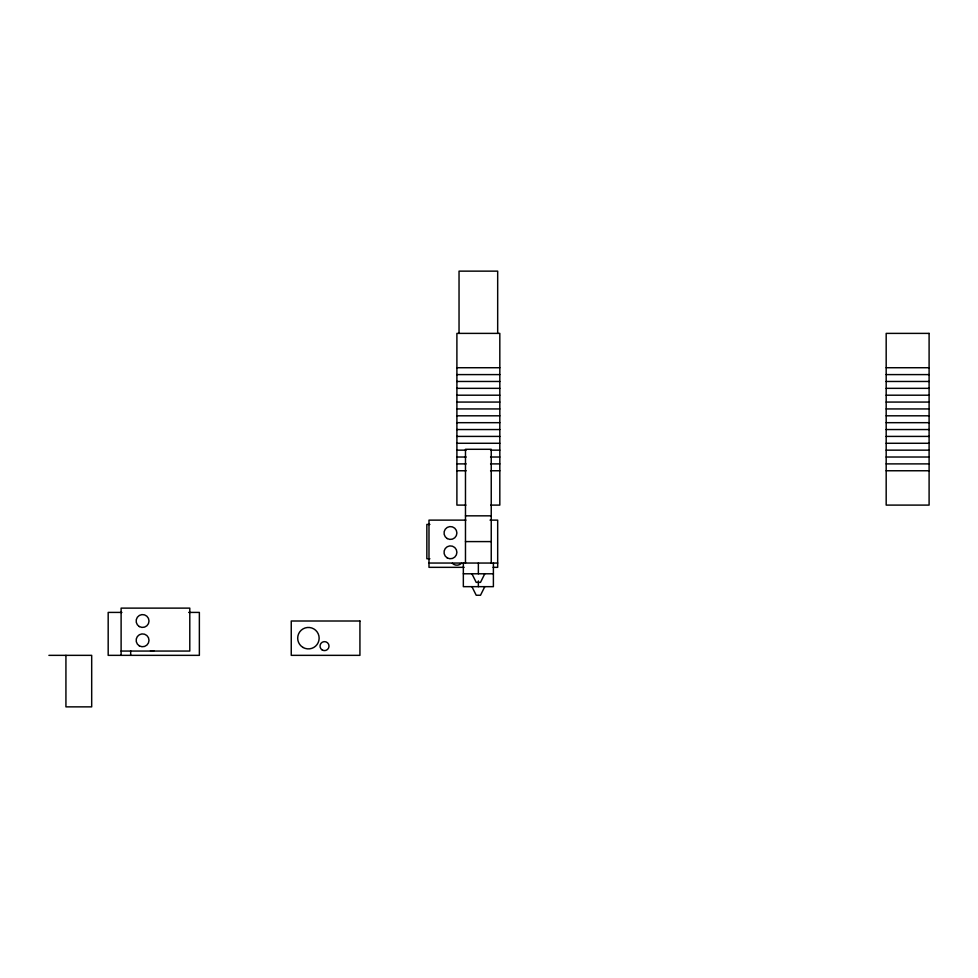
<?xml version="1.0" encoding="UTF-8"?>
<svg xmlns="http://www.w3.org/2000/svg" width="978" height="978" viewBox="0 0 978 978"><rect width="100%" height="100%" fill="white"/><g stroke="black" fill="none" stroke-linecap="round" stroke-linejoin="round"><path stroke-width="1.47" d="M484.795 573.78L480.504 582.362L476.213 582.362L471.922 573.78M484.795 586.666L480.504 595.247L476.213 595.247L471.922 586.666M456.897 367.728L499.819 367.728M886.178 367.728L929.1 367.728M456.897 374.598L499.819 374.598M886.178 374.598L929.1 374.598M456.897 381.469L499.819 381.469M886.178 381.469L929.1 381.469M456.897 388.339L499.819 388.339M886.178 388.339L929.1 388.339M456.897 395.198L499.819 395.198M886.178 395.198L929.1 395.198M456.897 402.068L499.819 402.068M886.178 402.068L929.1 402.068M456.897 408.938L499.819 408.938M886.178 408.938L929.1 408.938M456.897 415.809L499.819 415.809M886.178 415.809L929.1 415.809M456.897 422.679L499.819 422.679M886.178 422.679L929.1 422.679M456.897 429.55L499.819 429.55M886.178 429.55L929.1 429.55M456.897 436.408L499.819 436.408M886.178 436.408L929.1 436.408M456.897 443.279L499.819 443.279M886.178 443.279L929.1 443.279M456.897 450.149L466.139 450.149M490.577 450.149L499.819 450.149M886.178 450.149L929.1 450.149M456.897 457.019L466.139 457.019M490.577 457.019L499.819 457.019M886.178 457.019L929.1 457.019M456.897 463.89L466.139 463.89M490.577 463.89L499.819 463.89M886.178 463.89L929.1 463.89M456.897 470.76L466.139 470.76M490.577 470.76L499.819 470.76M886.178 470.76L929.1 470.76M465.919 505.1L456.897 505.1L456.897 333.388L499.819 333.388L499.819 505.1L490.797 505.1M465.479 515.834L491.237 515.834M465.919 520.125L428.987 520.125L428.987 567.338L464.098 567.338M490.039 520.125L497.68 520.125L497.68 567.338L493.095 567.338M429.892 524.416L426.848 524.416L426.848 558.756L429.892 558.756M465.479 541.592L491.237 541.592M428.987 563.047L497.68 563.047M463.34 573.78L493.389 573.78M121.92 612.411L108.179 612.411L108.179 655.346L199.365 655.346L199.365 612.411L188.681 612.411M121.113 651.055L189.793 651.055L189.793 608.12L121.113 608.12L121.113 655.346M48.9 655.346L91.688 655.346L91.688 706.862L65.929 706.862L65.929 655.346M497.68 333.388L497.68 271.138L459.037 271.138L459.037 333.388M493.389 563.047L493.389 586.666L463.34 586.666L463.34 563.047M491.237 563.047L491.237 449.293L465.479 449.293L465.479 563.047M478.364 563.047L478.364 573.78M478.364 580.932L478.364 586.666M130.673 650.908L130.673 655.346M153.803 650.835A6.443 6.443 0 0 1 150.478 650.835M461.445 563.316A6.443 6.443 0 0 1 452.337 563.316M929.1 333.388L886.178 333.388L886.178 505.1L929.1 505.1L929.1 333.388M359.928 621.006L291.248 621.006L291.248 655.346L359.928 655.346L359.928 621.006M447.239 538.572A6.443 6.443 0 0 0 456.897 532.998A6.443 6.443 0 0 0 447.239 527.423A6.443 6.443 0 0 0 447.239 538.572M447.239 557.9A6.443 6.443 0 0 0 456.897 552.313A6.443 6.443 0 0 0 447.239 546.739A6.443 6.443 0 0 0 447.239 557.9M139.353 626.58A6.443 6.443 0 0 0 149.011 621.006A6.443 6.443 0 0 0 139.353 615.431A6.443 6.443 0 0 0 139.353 626.58M139.353 645.896A6.443 6.443 0 0 0 149.011 640.321A6.443 6.443 0 0 0 139.353 634.746A6.443 6.443 0 0 0 139.353 645.896M322.263 650.015A4.511 4.511 0 0 0 329.024 646.116A4.511 4.511 0 0 0 322.263 642.216A4.511 4.511 0 0 0 322.263 650.015M303.058 647.473A10.734 10.734 0 0 0 319.146 638.169A10.734 10.734 0 0 0 303.058 628.878A10.734 10.734 0 0 0 303.058 647.473"/></g></svg>
